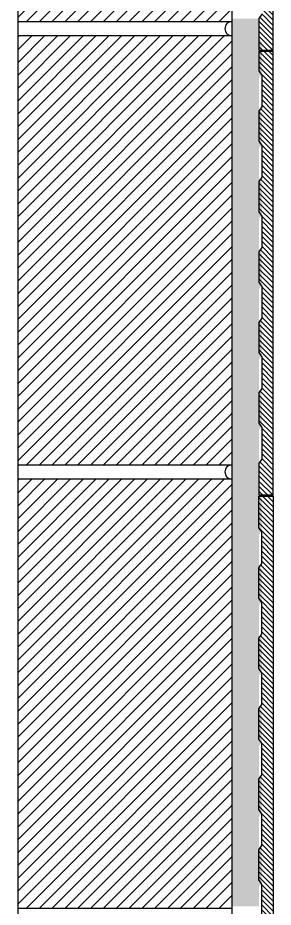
# Model space of a CAD drawing. Header units: millimetres. Extents: x -223175 to 287756, y -120611 to 352956.
# Drawn here: x 281000 to 281179, y 81705 to 82327 of the extents above; entities that cross this region are included whole.
import ezdxf

# ---------------------------------------------------------------- set-up
doc = ezdxf.new("R2010")
doc.units = ezdxf.units.MM
doc.header["$LTSCALE"] = 50
doc.layers.get('DEFPOINTS').update_dxf_attribs({"color": 108})
for name, color, linetype in [('+Detail-hat', 8, 'Continuous'), ('+Detail-line', 7, 'Continuous'), ('0-ceiling', 8, 'Continuous'), ('DE-8', 8, 'Continuous'), ('DE-HAT', 253, 'Continuous'), ('I-HAT', 8, 'Continuous'), ('plus-타일hat', 251, 'Continuous')]:
    doc.layers.add(name, color=color, linetype=linetype)
pattern_1 = [(127.5, (-0.015, 0.04), (-5.78047131, -0.188980074), [0, -4.56, 0, -5.1, 0, -4.875]), (97.5, (-0.015, 0.04), (-8.4664382, 5.30933012), [0, -2.46, 0, -4.11, 0, -1.575]), (57.5, (-0.015, -3.65), (-0.01697716, 9.342425585), [0, -1.5, 0, -5.4, 0, -7.05]), (47.5, (-0.015, -3.65), (-2.6330267, 9.01837981), [0, -0.75, 0, -3.54, 0, -4.05])]

# ---------------------------------------------------------------- blocks, each defined once
blk = doc.blocks.new('G$C2E011655')
at = {"layer": 'I-HAT'}
h = blk.add_hatch(dxfattribs=at)
h.set_pattern_fill('ANSI31', color=256, scale=2, angle=180, style=0)
h.set_pattern_definition([(225, (-40472.465, -22451.902), (4.4901281, -4.4901281), [])])
h.paths.add_polyline_path([(0, 2469.93), (-150, 2469.93), (-150, 2169.94), (0, 2169.94)])
h = blk.add_hatch(dxfattribs=at)
h.set_pattern_fill('ANSI31', color=256, scale=2, angle=180, style=0)
h.set_pattern_definition([(225, (-40472.465, -22761.893), (4.4901281, -4.4901281), [])])
h.paths.add_polyline_path([(0, 2159.94), (-150, 2159.94), (-150, 1859.95), (0, 1859.95)])
h = blk.add_hatch(dxfattribs=at)
h.set_pattern_fill('ANSI31', color=256, scale=2, angle=180, style=0)
h.set_pattern_definition([(225, (-40472.465, -23071.884), (4.4901281, -4.4901281), [])])
h.paths.add_polyline_path([(0, 1849.95), (-150, 1849.95), (-150, 1549.95), (0, 1549.95)])
at = {"color": 3}
for points in [[(-150, 2169.94), (0, 2169.94), (0, 2469.93), (-150, 2469.93)], [(-150, 1859.95), (0, 1859.95), (0, 2159.94), (-150, 2159.94)], [(-150, 1549.95), (0, 1549.95), (0, 1849.95), (-150, 1849.95)]]:
    blk.add_lwpolyline(points, close=True, dxfattribs=at)
at = {"layer": 'DEFPOINTS'}
blk.add_lwpolyline([(-150, 0), (0, 0), (0, 3089.91), (-150, 3089.91)], close=True, dxfattribs=at)
at = {"layer": 'plus-타일hat', "color": 8}
for centre in [(0, 2164.94), (0, 1854.95)]:
    blk.add_arc(centre, 5, 90, 270, dxfattribs=at)

msp = doc.modelspace()

# ---------------------------------------------------------------- hatches: boundary and pattern name
at = {"layer": '+Detail-hat'}
h = msp.add_hatch(dxfattribs=at)
h.set_pattern_fill('AR-SAND', color=256, scale=3, angle=90, style=0)
h.set_pattern_definition(pattern_1)
h.paths.add_polyline_path([(281169.1718, 82235.7338), (281169.1718, 82214.5681), (281171.1718, 82211.5693), (281171.1718, 82189.4631), (281169.1718, 82186.4643), (281169.1718, 82165.2986), (281171.1718, 82162.2998), (281171.1718, 82140.1936), (281169.1718, 82137.1948), (281169.1718, 82116.0291), (281171.1718, 82113.0303), (281171.1718, 82090.9241), (281169.1718, 82087.9253), (281169.1718, 82066.7596), (281171.1718, 82063.7608), (281171.1718, 82041.6546), (281169.1718, 82038.6558), (281169.1718, 82015.6806), (281150.3096, 82015.6806), (281150.3096, 82326.6414), (281169.1718, 82326.6414), (281169.1718, 82313.1071), (281171.1718, 82310.1083), (281171.1718, 82288.0021), (281169.1718, 82285.0033), (281169.1718, 82263.8376), (281171.1718, 82260.8388), (281171.1718, 82238.7326)])
h = msp.add_hatch(dxfattribs=at)
h.set_pattern_fill('AR-SAND', color=256, scale=3, angle=90, style=0)
h.set_pattern_definition(pattern_1)
h.paths.add_polyline_path([(281169.1718, 81796.5491), (281169.1718, 81817.7147), (281171.1718, 81820.7136), (281171.1718, 81842.8197), (281169.1718, 81845.8186), (281169.1718, 81866.9842), (281171.1718, 81869.9831), (281171.1718, 81892.0892), (281169.1718, 81895.0881), (281169.1718, 81916.2537), (281171.1718, 81919.2526), (281171.1718, 81941.3587), (281169.1718, 81944.3576), (281169.1718, 81965.5232), (281171.1718, 81968.5221), (281171.1718, 81990.6282), (281169.1718, 81993.6271), (281169.1718, 82016.6022), (281150.3096, 82016.6022), (281150.3096, 81705.6414), (281169.1718, 81705.6414), (281169.1718, 81719.1757), (281171.1718, 81722.1746), (281171.1718, 81744.2807), (281169.1718, 81747.2796), (281169.1718, 81768.4452), (281171.1718, 81771.4441), (281171.1718, 81793.5502)])
at = {"layer": 'DE-HAT'}
h = msp.add_hatch(dxfattribs=at)
h.set_pattern_fill('ANSI31', color=256, scale=20, angle=270, style=0)
h.set_pattern_definition([(315, (284796.053, 84683.5644), (1.767767, 1.767767), [])])
h.paths.add_polyline_path([(281169.1718, 82523.662), (281169.1718, 82502.4964), (281171.1718, 82499.4975), (281171.1718, 82477.3914), (281169.1718, 82474.3925), (281169.1718, 82453.2269), (281171.1718, 82450.228), (281171.1718, 82428.1219), (281169.1718, 82425.123), (281169.1718, 82403.9574), (281171.1718, 82400.9585), (281171.1718, 82378.8524), (281169.1718, 82375.8535), (281169.1718, 82354.6879), (281171.1718, 82351.689), (281171.1718, 82329.5829), (281169.1718, 82326.584), (281169.1718, 82304.5697), (281179.1718, 82304.5697), (281179.1718, 82614.5697), (281169.1718, 82614.5697), (281169.1718, 82601.0354), (281171.1718, 82598.0365), (281171.1718, 82575.9304), (281169.1718, 82572.9315), (281169.1718, 82551.7659), (281171.1718, 82548.767), (281171.1718, 82526.6609)])
h = msp.add_hatch(dxfattribs=at)
h.set_pattern_fill('ANSI31', color=256, scale=20, angle=270, style=0)
h.set_pattern_definition([(315, (284796.053, 84372.5644), (1.767767, 1.767767), [])])
h.paths.add_polyline_path([(281169.1718, 82212.662), (281169.1718, 82191.4964), (281171.1718, 82188.4975), (281171.1718, 82166.3914), (281169.1718, 82163.3925), (281169.1718, 82142.2269), (281171.1718, 82139.228), (281171.1718, 82117.1219), (281169.1718, 82114.123), (281169.1718, 82092.9574), (281171.1718, 82089.9585), (281171.1718, 82067.8524), (281169.1718, 82064.8535), (281169.1718, 82043.6879), (281171.1718, 82040.689), (281171.1718, 82018.5829), (281169.1718, 82015.584), (281169.1718, 81993.5697), (281179.1718, 81993.5697), (281179.1718, 82303.5697), (281169.1718, 82303.5697), (281169.1718, 82290.0354), (281171.1718, 82287.0365), (281171.1718, 82264.9304), (281169.1718, 82261.9315), (281169.1718, 82240.7659), (281171.1718, 82237.767), (281171.1718, 82215.6609)])
h = msp.add_hatch(dxfattribs=at)
h.set_pattern_fill('ANSI31', color=256, scale=20, angle=90, style=0)
h.set_pattern_definition([(315, (284796.053, 84371.5644), (1.767767, 1.767767), [])])
h.paths.add_polyline_path([(281169.1718, 81773.4773), (281169.1718, 81794.6429), (281171.1718, 81797.6418), (281171.1718, 81819.748), (281169.1718, 81822.7468), (281169.1718, 81843.9124), (281171.1718, 81846.9113), (281171.1718, 81869.0175), (281169.1718, 81872.0163), (281169.1718, 81893.182), (281171.1718, 81896.1808), (281171.1718, 81918.287), (281169.1718, 81921.2858), (281169.1718, 81942.4515), (281171.1718, 81945.4503), (281171.1718, 81967.5565), (281169.1718, 81970.5553), (281169.1718, 81992.5697), (281179.1718, 81992.5697), (281179.1718, 81682.5697), (281169.1718, 81682.5697), (281169.1718, 81696.1039), (281171.1718, 81699.1028), (281171.1718, 81721.209), (281169.1718, 81724.2078), (281169.1718, 81745.3734), (281171.1718, 81748.3723), (281171.1718, 81770.4785)])

# ---------------------------------------------------------------- linework, layer by layer
at = {"layer": '+Detail-line', "color": 4}
for points in [[(281171.1718, 82329.5829), (281169.1718, 82326.584), (281169.1718, 82304.5697), (281179.1718, 82304.5697), (281179.1718, 82614.5697)], [(281171.1718, 81699.1028), (281171.1718, 81721.209), (281169.1718, 81724.2078), (281169.1718, 81745.3734), (281171.1718, 81748.3723), (281171.1718, 81770.4785), (281169.1718, 81773.4773), (281169.1718, 81794.6429), (281171.1718, 81797.6418), (281171.1718, 81819.748), (281169.1718, 81822.7468), (281169.1718, 81843.9124), (281171.1718, 81846.9113), (281171.1718, 81869.0175), (281169.1718, 81872.0163), (281169.1718, 81893.182), (281171.1718, 81896.1808), (281171.1718, 81918.287), (281169.1718, 81921.2858), (281169.1718, 81942.4515), (281171.1718, 81945.4503), (281171.1718, 81967.5565), (281169.1718, 81970.5553), (281169.1718, 81992.5697), (281179.1718, 81992.5697), (281179.1718, 81682.5697)]]:
    msp.add_lwpolyline(points, dxfattribs=at)
msp.add_lwpolyline([(281169.1718, 82212.662), (281169.1718, 82191.4964), (281171.1718, 82188.4975), (281171.1718, 82166.3914), (281169.1718, 82163.3925), (281169.1718, 82142.2269), (281171.1718, 82139.228), (281171.1718, 82117.1219), (281169.1718, 82114.123), (281169.1718, 82092.9574), (281171.1718, 82089.9585), (281171.1718, 82067.8524), (281169.1718, 82064.8535), (281169.1718, 82043.6879), (281171.1718, 82040.689), (281171.1718, 82018.5829), (281169.1718, 82015.584), (281169.1718, 81993.5697), (281179.1718, 81993.5697), (281179.1718, 82303.5697), (281169.1718, 82303.5697), (281169.1718, 82290.0354), (281171.1718, 82287.0365), (281171.1718, 82264.9304), (281169.1718, 82261.9315), (281169.1718, 82240.7659), (281171.1718, 82237.767), (281171.1718, 82215.6609)], close=True, dxfattribs=at)
at = {"layer": 'DE-8'}
for centre in [(281179.2366, 82304.0697), (281179.2366, 81993.0697)]:
    msp.add_arc(centre, 0.5042, 97.3927192, 262.6072808, dxfattribs=at)

# ---------------------------------------------------------------- block references
at = {"layer": '0-ceiling', "color": 0}
msp.add_blockref('G$C2E011655', (281150.3096, 80154.5784), dxfattribs=at)

doc.saveas('drawing.dxf')
